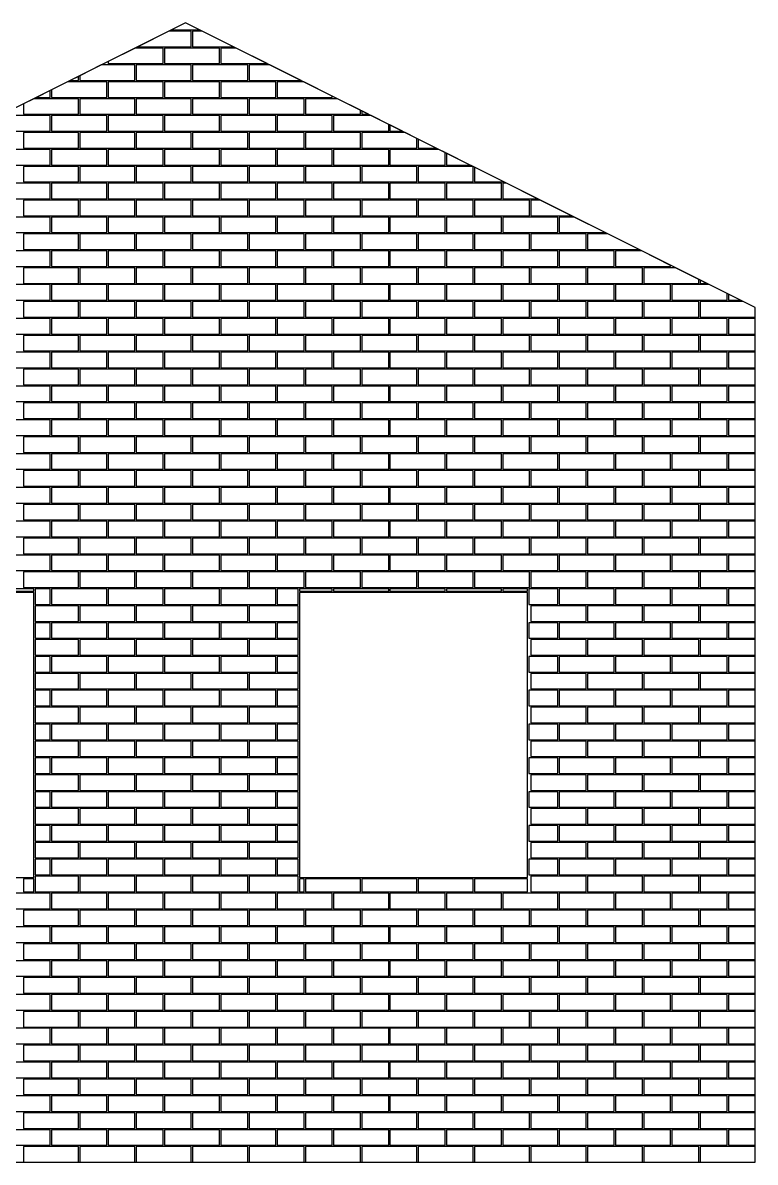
# Model space of a CAD drawing. Header units: millimetres. Extents: x 0 to 6000, y 0 to 6000.
# Drawn here: x 2142 to 6000, y 0 to 6000 of the extents above; entities that cross this region are included whole.
import ezdxf

# ---------------------------------------------------------------- set-up
doc = ezdxf.new("R2010")
doc.units = ezdxf.units.MM
for name, color, linetype in [('SOURCE_OUTER', 7, 'Continuous'), ('SOURCE_WINDOWS', 4, 'Continuous'), ('TUTORIAL_CUT', 32, 'Continuous'), ('TUTORIAL_TILES', 30, 'Continuous')]:
    doc.layers.add(name, color=color, linetype=linetype)

msp = doc.modelspace()

# ---------------------------------------------------------------- linework, layer by layer
at = {"layer": 'SOURCE_OUTER'}
msp.add_lwpolyline([(0, 0), (6000, 0), (6000, 4500), (3000, 6000), (0, 4500)], close=True, dxfattribs=at)
at = {"layer": 'SOURCE_WINDOWS'}
for points in [[(1000, 1500), (2200, 1500), (2200, 3000), (1000, 3000)], [(3600, 1500), (4800, 1500), (4800, 3000), (3600, 3000)]]:
    msp.add_lwpolyline(points, close=True, dxfattribs=at)
at = {"layer": 'TUTORIAL_CUT'}
for points in [[(2926, 5963), (3074, 5963), (3000, 6000)], [(2748, 5874), (3030, 5874), (3030, 5956), (2912, 5956)], [(3037, 5874), (3252, 5874), (3088, 5956), (3037, 5956)], [(2591.5, 5785), (2881.5, 5785), (2881.5, 5867), (2734, 5867), (2591.5, 5795.8)], [(3185.5, 5785), (3430, 5785), (3266, 5867), (3185.5, 5867)], [(2443, 5696), (2733, 5696), (2733, 5778), (2556, 5778), (2443, 5721.5)], [(3334, 5696), (3608, 5696), (3444, 5778), (3334, 5778)], [(2392, 5696), (2436, 5696), (2436, 5718)], [(2214, 5607), (2287.5, 5607), (2287.5, 5643.8)], [(2294.5, 5607), (2584.5, 5607), (2584.5, 5689), (2378, 5689), (2294.5, 5647.2)], [(3482.5, 5607), (3772.5, 5607), (3772.5, 5613.8), (3622, 5689), (3482.5, 5689)], [(2146, 5518), (2436, 5518), (2436, 5600), (2200, 5600), (2146, 5573)], [(3631, 5518), (3921, 5518), (3921, 5539.5), (3800, 5600), (3631, 5600)], [(3928, 5518), (3964, 5518), (3928, 5536)], [(1997.5, 5429), (2287.5, 5429), (2287.5, 5511), (2022, 5511), (1997.5, 5498.8)], [(3779.5, 5429), (4069.5, 5429), (4069.5, 5465.2), (3978, 5511), (3779.5, 5511)], [(4076.5, 5429), (4142, 5429), (4076.5, 5461.8)], [(3928, 5340), (4218, 5340), (4218, 5391), (4156, 5422), (3928, 5422)], [(4225, 5340), (4320, 5340), (4225, 5387.5)], [(4076.5, 5251), (4366.5, 5251), (4366.5, 5316.8), (4334, 5333), (4076.5, 5333)], [(4373.5, 5251), (4498, 5251), (4373.5, 5313.2)], [(4225, 5162), (4515, 5162), (4515, 5242.5), (4512, 5244), (4225, 5244)], [(4522, 5162), (4676, 5162), (4522, 5239)], [(4670.5, 5073), (4854, 5073), (4690, 5155), (4670.5, 5155)], [(4819, 4984), (5032, 4984), (4868, 5066), (4819, 5066)], [(4967.5, 4895), (5210, 4895), (5046, 4977), (4967.5, 4977)], [(5116, 4806), (5388, 4806), (5224, 4888), (5116, 4888)], [(5264.5, 4717), (5554.5, 4717), (5554.5, 4722.8), (5402, 4799), (5264.5, 4799)], [(5413, 4628), (5703, 4628), (5703, 4648.5), (5580, 4710), (5413, 4710)], [(5561.5, 4539), (5851.5, 4539), (5851.5, 4574.2), (5758, 4621), (5561.5, 4621)], [(5710, 4628), (5744, 4628), (5710, 4645)], [(5858.5, 4539), (5922, 4539), (5858.5, 4570.8)], [(5710, 4450), (6000, 4450), (6000, 4500), (5936, 4532), (5710, 4532)], [(5858.5, 4361), (6000, 4361), (6000, 4443), (5858.5, 4443)], [(5858.5, 4183), (6000, 4183), (6000, 4265), (5858.5, 4265)], [(5858.5, 4005), (6000, 4005), (6000, 4087), (5858.5, 4087)], [(5858.5, 3827), (6000, 3827), (6000, 3909), (5858.5, 3909)], [(5858.5, 3649), (6000, 3649), (6000, 3731), (5858.5, 3731)], [(5858.5, 3471), (6000, 3471), (6000, 3553), (5858.5, 3553)], [(5858.5, 3293), (6000, 3293), (6000, 3375), (5858.5, 3375)], [(5858.5, 3115), (6000, 3115), (6000, 3197), (5858.5, 3197)], [(1997.5, 3007), (2200, 3007), (2200, 3019), (1997.5, 3019)], [(2207, 2937), (2287.5, 2937), (2287.5, 3019), (2207, 3019)], [(3482.5, 2937), (3593, 2937), (3593, 3019), (3482.5, 3019)], [(3600, 3007), (3772.5, 3007), (3772.5, 3019), (3600, 3019)], [(3779.5, 3007), (4069.5, 3007), (4069.5, 3019), (3779.5, 3019)], [(4076.5, 3007), (4366.5, 3007), (4366.5, 3019), (4076.5, 3019)], [(4373.5, 3007), (4663.5, 3007), (4663.5, 3019), (4373.5, 3019)], [(4670.5, 3007), (4800, 3007), (4800, 3019), (4670.5, 3019)], [(4807, 2937), (4960.5, 2937), (4960.5, 3019), (4807, 3019)], [(5858.5, 2937), (6000, 2937), (6000, 3019), (5858.5, 3019)], [(2207, 2848), (2436, 2848), (2436, 2930), (2207, 2930)], [(3334, 2848), (3593, 2848), (3593, 2930), (3334, 2930)], [(2207, 2759), (2287.5, 2759), (2287.5, 2841), (2207, 2841)], [(3482.5, 2759), (3593, 2759), (3593, 2841), (3482.5, 2841)], [(4807, 2759), (4960.5, 2759), (4960.5, 2841), (4807, 2841)], [(5858.5, 2759), (6000, 2759), (6000, 2841), (5858.5, 2841)], [(2207, 2670), (2436, 2670), (2436, 2752), (2207, 2752)], [(3334, 2670), (3593, 2670), (3593, 2752), (3334, 2752)], [(2207, 2581), (2287.5, 2581), (2287.5, 2663), (2207, 2663)], [(3482.5, 2581), (3593, 2581), (3593, 2663), (3482.5, 2663)], [(4807, 2581), (4960.5, 2581), (4960.5, 2663), (4807, 2663)], [(5858.5, 2581), (6000, 2581), (6000, 2663), (5858.5, 2663)], [(2207, 2492), (2436, 2492), (2436, 2574), (2207, 2574)], [(3334, 2492), (3593, 2492), (3593, 2574), (3334, 2574)], [(2207, 2403), (2287.5, 2403), (2287.5, 2485), (2207, 2485)], [(3482.5, 2403), (3593, 2403), (3593, 2485), (3482.5, 2485)], [(4807, 2403), (4960.5, 2403), (4960.5, 2485), (4807, 2485)], [(5858.5, 2403), (6000, 2403), (6000, 2485), (5858.5, 2485)], [(2207, 2314), (2436, 2314), (2436, 2396), (2207, 2396)], [(3334, 2314), (3593, 2314), (3593, 2396), (3334, 2396)], [(2207, 2225), (2287.5, 2225), (2287.5, 2307), (2207, 2307)], [(3482.5, 2225), (3593, 2225), (3593, 2307), (3482.5, 2307)], [(4807, 2225), (4960.5, 2225), (4960.5, 2307), (4807, 2307)], [(5858.5, 2225), (6000, 2225), (6000, 2307), (5858.5, 2307)], [(2207, 2136), (2436, 2136), (2436, 2218), (2207, 2218)], [(3334, 2136), (3593, 2136), (3593, 2218), (3334, 2218)], [(2207, 2047), (2287.5, 2047), (2287.5, 2129), (2207, 2129)], [(3482.5, 2047), (3593, 2047), (3593, 2129), (3482.5, 2129)], [(4807, 2047), (4960.5, 2047), (4960.5, 2129), (4807, 2129)], [(5858.5, 2047), (6000, 2047), (6000, 2129), (5858.5, 2129)], [(2207, 1958), (2436, 1958), (2436, 2040), (2207, 2040)], [(3334, 1958), (3593, 1958), (3593, 2040), (3334, 2040)], [(2207, 1869), (2287.5, 1869), (2287.5, 1951), (2207, 1951)], [(3482.5, 1869), (3593, 1869), (3593, 1951), (3482.5, 1951)], [(4807, 1869), (4960.5, 1869), (4960.5, 1951), (4807, 1951)], [(5858.5, 1869), (6000, 1869), (6000, 1951), (5858.5, 1951)], [(2207, 1780), (2436, 1780), (2436, 1862), (2207, 1862)], [(3334, 1780), (3593, 1780), (3593, 1862), (3334, 1862)], [(2207, 1691), (2287.5, 1691), (2287.5, 1773), (2207, 1773)], [(3482.5, 1691), (3593, 1691), (3593, 1773), (3482.5, 1773)], [(4807, 1691), (4960.5, 1691), (4960.5, 1773), (4807, 1773)], [(5858.5, 1691), (6000, 1691), (6000, 1773), (5858.5, 1773)], [(2207, 1602), (2436, 1602), (2436, 1684), (2207, 1684)], [(3334, 1602), (3593, 1602), (3593, 1684), (3334, 1684)], [(2207, 1513), (2287.5, 1513), (2287.5, 1595), (2207, 1595)], [(3482.5, 1513), (3593, 1513), (3593, 1595), (3482.5, 1595)], [(4807, 1513), (4960.5, 1513), (4960.5, 1595), (4807, 1595)], [(5858.5, 1513), (6000, 1513), (6000, 1595), (5858.5, 1595)], [(2207, 1424), (2436, 1424), (2436, 1506), (2207, 1506)], [(3334, 1424), (3593, 1424), (3593, 1506), (3334, 1506)], [(2146, 1424), (2200, 1424), (2200, 1493), (2146, 1493)], [(3600, 1424), (3624, 1424), (3624, 1493), (3600, 1493)], [(3631, 1424), (3921, 1424), (3921, 1493), (3631, 1493)], [(3928, 1424), (4218, 1424), (4218, 1493), (3928, 1493)], [(4225, 1424), (4515, 1424), (4515, 1493), (4225, 1493)], [(4522, 1424), (4800, 1424), (4800, 1493), (4522, 1493)], [(5858.5, 1335), (6000, 1335), (6000, 1417), (5858.5, 1417)], [(5858.5, 1157), (6000, 1157), (6000, 1239), (5858.5, 1239)], [(5858.5, 979), (6000, 979), (6000, 1061), (5858.5, 1061)], [(5858.5, 801), (6000, 801), (6000, 883), (5858.5, 883)], [(5858.5, 623), (6000, 623), (6000, 705), (5858.5, 705)], [(5858.5, 445), (6000, 445), (6000, 527), (5858.5, 527)], [(5858.5, 267), (6000, 267), (6000, 349), (5858.5, 349)], [(5858.5, 89), (6000, 89), (6000, 171), (5858.5, 171)]]:
    msp.add_lwpolyline(points, close=True, dxfattribs=at)
at = {"layer": 'TUTORIAL_TILES'}
for points in [[(2888.5, 5785), (3178.5, 5785), (3178.5, 5867), (2888.5, 5867)], [(2740, 5696), (3030, 5696), (3030, 5778), (2740, 5778)], [(3037, 5696), (3327, 5696), (3327, 5778), (3037, 5778)], [(2591.5, 5607), (2881.5, 5607), (2881.5, 5689), (2591.5, 5689)], [(2888.5, 5607), (3178.5, 5607), (3178.5, 5689), (2888.5, 5689)], [(3185.5, 5607), (3475.5, 5607), (3475.5, 5689), (3185.5, 5689)], [(2443, 5518), (2733, 5518), (2733, 5600), (2443, 5600)], [(2740, 5518), (3030, 5518), (3030, 5600), (2740, 5600)], [(3037, 5518), (3327, 5518), (3327, 5600), (3037, 5600)], [(3334, 5518), (3624, 5518), (3624, 5600), (3334, 5600)], [(2294.5, 5429), (2584.5, 5429), (2584.5, 5511), (2294.5, 5511)], [(2591.5, 5429), (2881.5, 5429), (2881.5, 5511), (2591.5, 5511)], [(2888.5, 5429), (3178.5, 5429), (3178.5, 5511), (2888.5, 5511)], [(3185.5, 5429), (3475.5, 5429), (3475.5, 5511), (3185.5, 5511)], [(3482.5, 5429), (3772.5, 5429), (3772.5, 5511), (3482.5, 5511)], [(2146, 5340), (2436, 5340), (2436, 5422), (2146, 5422)], [(2443, 5340), (2733, 5340), (2733, 5422), (2443, 5422)], [(2740, 5340), (3030, 5340), (3030, 5422), (2740, 5422)], [(3037, 5340), (3327, 5340), (3327, 5422), (3037, 5422)], [(3334, 5340), (3624, 5340), (3624, 5422), (3334, 5422)], [(3631, 5340), (3921, 5340), (3921, 5422), (3631, 5422)], [(1997.5, 5251), (2287.5, 5251), (2287.5, 5333), (1997.5, 5333)], [(2294.5, 5251), (2584.5, 5251), (2584.5, 5333), (2294.5, 5333)], [(2591.5, 5251), (2881.5, 5251), (2881.5, 5333), (2591.5, 5333)], [(2888.5, 5251), (3178.5, 5251), (3178.5, 5333), (2888.5, 5333)], [(3185.5, 5251), (3475.5, 5251), (3475.5, 5333), (3185.5, 5333)], [(3482.5, 5251), (3772.5, 5251), (3772.5, 5333), (3482.5, 5333)], [(3779.5, 5251), (4069.5, 5251), (4069.5, 5333), (3779.5, 5333)], [(2146, 5162), (2436, 5162), (2436, 5244), (2146, 5244)], [(2443, 5162), (2733, 5162), (2733, 5244), (2443, 5244)], [(2740, 5162), (3030, 5162), (3030, 5244), (2740, 5244)], [(3037, 5162), (3327, 5162), (3327, 5244), (3037, 5244)], [(3334, 5162), (3624, 5162), (3624, 5244), (3334, 5244)], [(3631, 5162), (3921, 5162), (3921, 5244), (3631, 5244)], [(3928, 5162), (4218, 5162), (4218, 5244), (3928, 5244)], [(1997.5, 5073), (2287.5, 5073), (2287.5, 5155), (1997.5, 5155)], [(2294.5, 5073), (2584.5, 5073), (2584.5, 5155), (2294.5, 5155)], [(2591.5, 5073), (2881.5, 5073), (2881.5, 5155), (2591.5, 5155)], [(2888.5, 5073), (3178.5, 5073), (3178.5, 5155), (2888.5, 5155)], [(3185.5, 5073), (3475.5, 5073), (3475.5, 5155), (3185.5, 5155)], [(3482.5, 5073), (3772.5, 5073), (3772.5, 5155), (3482.5, 5155)], [(3779.5, 5073), (4069.5, 5073), (4069.5, 5155), (3779.5, 5155)], [(4076.5, 5073), (4366.5, 5073), (4366.5, 5155), (4076.5, 5155)], [(4373.5, 5073), (4663.5, 5073), (4663.5, 5155), (4373.5, 5155)], [(2146, 4984), (2436, 4984), (2436, 5066), (2146, 5066)], [(2443, 4984), (2733, 4984), (2733, 5066), (2443, 5066)], [(2740, 4984), (3030, 4984), (3030, 5066), (2740, 5066)], [(3037, 4984), (3327, 4984), (3327, 5066), (3037, 5066)], [(3334, 4984), (3624, 4984), (3624, 5066), (3334, 5066)], [(3631, 4984), (3921, 4984), (3921, 5066), (3631, 5066)], [(3928, 4984), (4218, 4984), (4218, 5066), (3928, 5066)], [(4225, 4984), (4515, 4984), (4515, 5066), (4225, 5066)], [(4522, 4984), (4812, 4984), (4812, 5066), (4522, 5066)], [(1997.5, 4895), (2287.5, 4895), (2287.5, 4977), (1997.5, 4977)], [(2294.5, 4895), (2584.5, 4895), (2584.5, 4977), (2294.5, 4977)], [(2591.5, 4895), (2881.5, 4895), (2881.5, 4977), (2591.5, 4977)], [(2888.5, 4895), (3178.5, 4895), (3178.5, 4977), (2888.5, 4977)], [(3185.5, 4895), (3475.5, 4895), (3475.5, 4977), (3185.5, 4977)], [(3482.5, 4895), (3772.5, 4895), (3772.5, 4977), (3482.5, 4977)], [(3779.5, 4895), (4069.5, 4895), (4069.5, 4977), (3779.5, 4977)], [(4076.5, 4895), (4366.5, 4895), (4366.5, 4977), (4076.5, 4977)], [(4373.5, 4895), (4663.5, 4895), (4663.5, 4977), (4373.5, 4977)], [(4670.5, 4895), (4960.5, 4895), (4960.5, 4977), (4670.5, 4977)], [(2146, 4806), (2436, 4806), (2436, 4888), (2146, 4888)], [(2443, 4806), (2733, 4806), (2733, 4888), (2443, 4888)], [(2740, 4806), (3030, 4806), (3030, 4888), (2740, 4888)], [(3037, 4806), (3327, 4806), (3327, 4888), (3037, 4888)], [(3334, 4806), (3624, 4806), (3624, 4888), (3334, 4888)], [(3631, 4806), (3921, 4806), (3921, 4888), (3631, 4888)], [(3928, 4806), (4218, 4806), (4218, 4888), (3928, 4888)], [(4225, 4806), (4515, 4806), (4515, 4888), (4225, 4888)], [(4522, 4806), (4812, 4806), (4812, 4888), (4522, 4888)], [(4819, 4806), (5109, 4806), (5109, 4888), (4819, 4888)], [(1997.5, 4717), (2287.5, 4717), (2287.5, 4799), (1997.5, 4799)], [(2294.5, 4717), (2584.5, 4717), (2584.5, 4799), (2294.5, 4799)], [(2591.5, 4717), (2881.5, 4717), (2881.5, 4799), (2591.5, 4799)], [(2888.5, 4717), (3178.5, 4717), (3178.5, 4799), (2888.5, 4799)], [(3185.5, 4717), (3475.5, 4717), (3475.5, 4799), (3185.5, 4799)], [(3482.5, 4717), (3772.5, 4717), (3772.5, 4799), (3482.5, 4799)], [(3779.5, 4717), (4069.5, 4717), (4069.5, 4799), (3779.5, 4799)], [(4076.5, 4717), (4366.5, 4717), (4366.5, 4799), (4076.5, 4799)], [(4373.5, 4717), (4663.5, 4717), (4663.5, 4799), (4373.5, 4799)], [(4670.5, 4717), (4960.5, 4717), (4960.5, 4799), (4670.5, 4799)], [(4967.5, 4717), (5257.5, 4717), (5257.5, 4799), (4967.5, 4799)], [(2146, 4628), (2436, 4628), (2436, 4710), (2146, 4710)], [(2443, 4628), (2733, 4628), (2733, 4710), (2443, 4710)], [(2740, 4628), (3030, 4628), (3030, 4710), (2740, 4710)], [(3037, 4628), (3327, 4628), (3327, 4710), (3037, 4710)], [(3334, 4628), (3624, 4628), (3624, 4710), (3334, 4710)], [(3631, 4628), (3921, 4628), (3921, 4710), (3631, 4710)], [(3928, 4628), (4218, 4628), (4218, 4710), (3928, 4710)], [(4225, 4628), (4515, 4628), (4515, 4710), (4225, 4710)], [(4522, 4628), (4812, 4628), (4812, 4710), (4522, 4710)], [(4819, 4628), (5109, 4628), (5109, 4710), (4819, 4710)], [(5116, 4628), (5406, 4628), (5406, 4710), (5116, 4710)], [(1997.5, 4539), (2287.5, 4539), (2287.5, 4621), (1997.5, 4621)], [(2294.5, 4539), (2584.5, 4539), (2584.5, 4621), (2294.5, 4621)], [(2591.5, 4539), (2881.5, 4539), (2881.5, 4621), (2591.5, 4621)], [(2888.5, 4539), (3178.5, 4539), (3178.5, 4621), (2888.5, 4621)], [(3185.5, 4539), (3475.5, 4539), (3475.5, 4621), (3185.5, 4621)], [(3482.5, 4539), (3772.5, 4539), (3772.5, 4621), (3482.5, 4621)], [(3779.5, 4539), (4069.5, 4539), (4069.5, 4621), (3779.5, 4621)], [(4076.5, 4539), (4366.5, 4539), (4366.5, 4621), (4076.5, 4621)], [(4373.5, 4539), (4663.5, 4539), (4663.5, 4621), (4373.5, 4621)], [(4670.5, 4539), (4960.5, 4539), (4960.5, 4621), (4670.5, 4621)], [(4967.5, 4539), (5257.5, 4539), (5257.5, 4621), (4967.5, 4621)], [(5264.5, 4539), (5554.5, 4539), (5554.5, 4621), (5264.5, 4621)], [(2146, 4450), (2436, 4450), (2436, 4532), (2146, 4532)], [(2443, 4450), (2733, 4450), (2733, 4532), (2443, 4532)], [(2740, 4450), (3030, 4450), (3030, 4532), (2740, 4532)], [(3037, 4450), (3327, 4450), (3327, 4532), (3037, 4532)], [(3334, 4450), (3624, 4450), (3624, 4532), (3334, 4532)], [(3631, 4450), (3921, 4450), (3921, 4532), (3631, 4532)], [(3928, 4450), (4218, 4450), (4218, 4532), (3928, 4532)], [(4225, 4450), (4515, 4450), (4515, 4532), (4225, 4532)], [(4522, 4450), (4812, 4450), (4812, 4532), (4522, 4532)], [(4819, 4450), (5109, 4450), (5109, 4532), (4819, 4532)], [(5116, 4450), (5406, 4450), (5406, 4532), (5116, 4532)], [(5413, 4450), (5703, 4450), (5703, 4532), (5413, 4532)], [(1997.5, 4361), (2287.5, 4361), (2287.5, 4443), (1997.5, 4443)], [(2294.5, 4361), (2584.5, 4361), (2584.5, 4443), (2294.5, 4443)], [(2591.5, 4361), (2881.5, 4361), (2881.5, 4443), (2591.5, 4443)], [(2888.5, 4361), (3178.5, 4361), (3178.5, 4443), (2888.5, 4443)], [(3185.5, 4361), (3475.5, 4361), (3475.5, 4443), (3185.5, 4443)], [(3482.5, 4361), (3772.5, 4361), (3772.5, 4443), (3482.5, 4443)], [(3779.5, 4361), (4069.5, 4361), (4069.5, 4443), (3779.5, 4443)], [(4076.5, 4361), (4366.5, 4361), (4366.5, 4443), (4076.5, 4443)], [(4373.5, 4361), (4663.5, 4361), (4663.5, 4443), (4373.5, 4443)], [(4670.5, 4361), (4960.5, 4361), (4960.5, 4443), (4670.5, 4443)], [(4967.5, 4361), (5257.5, 4361), (5257.5, 4443), (4967.5, 4443)], [(5264.5, 4361), (5554.5, 4361), (5554.5, 4443), (5264.5, 4443)], [(5561.5, 4361), (5851.5, 4361), (5851.5, 4443), (5561.5, 4443)], [(2146, 4272), (2436, 4272), (2436, 4354), (2146, 4354)], [(2443, 4272), (2733, 4272), (2733, 4354), (2443, 4354)], [(2740, 4272), (3030, 4272), (3030, 4354), (2740, 4354)], [(3037, 4272), (3327, 4272), (3327, 4354), (3037, 4354)], [(3334, 4272), (3624, 4272), (3624, 4354), (3334, 4354)], [(3631, 4272), (3921, 4272), (3921, 4354), (3631, 4354)], [(3928, 4272), (4218, 4272), (4218, 4354), (3928, 4354)], [(4225, 4272), (4515, 4272), (4515, 4354), (4225, 4354)], [(4522, 4272), (4812, 4272), (4812, 4354), (4522, 4354)], [(4819, 4272), (5109, 4272), (5109, 4354), (4819, 4354)], [(5116, 4272), (5406, 4272), (5406, 4354), (5116, 4354)], [(5413, 4272), (5703, 4272), (5703, 4354), (5413, 4354)], [(5710, 4272), (6000, 4272), (6000, 4354), (5710, 4354)], [(1997.5, 4183), (2287.5, 4183), (2287.5, 4265), (1997.5, 4265)], [(2294.5, 4183), (2584.5, 4183), (2584.5, 4265), (2294.5, 4265)], [(2591.5, 4183), (2881.5, 4183), (2881.5, 4265), (2591.5, 4265)], [(2888.5, 4183), (3178.5, 4183), (3178.5, 4265), (2888.5, 4265)], [(3185.5, 4183), (3475.5, 4183), (3475.5, 4265), (3185.5, 4265)], [(3482.5, 4183), (3772.5, 4183), (3772.5, 4265), (3482.5, 4265)], [(3779.5, 4183), (4069.5, 4183), (4069.5, 4265), (3779.5, 4265)], [(4076.5, 4183), (4366.5, 4183), (4366.5, 4265), (4076.5, 4265)], [(4373.5, 4183), (4663.5, 4183), (4663.5, 4265), (4373.5, 4265)], [(4670.5, 4183), (4960.5, 4183), (4960.5, 4265), (4670.5, 4265)], [(4967.5, 4183), (5257.5, 4183), (5257.5, 4265), (4967.5, 4265)], [(5264.5, 4183), (5554.5, 4183), (5554.5, 4265), (5264.5, 4265)], [(5561.5, 4183), (5851.5, 4183), (5851.5, 4265), (5561.5, 4265)], [(2146, 4094), (2436, 4094), (2436, 4176), (2146, 4176)], [(2443, 4094), (2733, 4094), (2733, 4176), (2443, 4176)], [(2740, 4094), (3030, 4094), (3030, 4176), (2740, 4176)], [(3037, 4094), (3327, 4094), (3327, 4176), (3037, 4176)], [(3334, 4094), (3624, 4094), (3624, 4176), (3334, 4176)], [(3631, 4094), (3921, 4094), (3921, 4176), (3631, 4176)], [(3928, 4094), (4218, 4094), (4218, 4176), (3928, 4176)], [(4225, 4094), (4515, 4094), (4515, 4176), (4225, 4176)], [(4522, 4094), (4812, 4094), (4812, 4176), (4522, 4176)], [(4819, 4094), (5109, 4094), (5109, 4176), (4819, 4176)], [(5116, 4094), (5406, 4094), (5406, 4176), (5116, 4176)], [(5413, 4094), (5703, 4094), (5703, 4176), (5413, 4176)], [(5710, 4094), (6000, 4094), (6000, 4176), (5710, 4176)], [(1997.5, 4005), (2287.5, 4005), (2287.5, 4087), (1997.5, 4087)], [(2294.5, 4005), (2584.5, 4005), (2584.5, 4087), (2294.5, 4087)], [(2591.5, 4005), (2881.5, 4005), (2881.5, 4087), (2591.5, 4087)], [(2888.5, 4005), (3178.5, 4005), (3178.5, 4087), (2888.5, 4087)], [(3185.5, 4005), (3475.5, 4005), (3475.5, 4087), (3185.5, 4087)], [(3482.5, 4005), (3772.5, 4005), (3772.5, 4087), (3482.5, 4087)], [(3779.5, 4005), (4069.5, 4005), (4069.5, 4087), (3779.5, 4087)], [(4076.5, 4005), (4366.5, 4005), (4366.5, 4087), (4076.5, 4087)], [(4373.5, 4005), (4663.5, 4005), (4663.5, 4087), (4373.5, 4087)], [(4670.5, 4005), (4960.5, 4005), (4960.5, 4087), (4670.5, 4087)], [(4967.5, 4005), (5257.5, 4005), (5257.5, 4087), (4967.5, 4087)], [(5264.5, 4005), (5554.5, 4005), (5554.5, 4087), (5264.5, 4087)], [(5561.5, 4005), (5851.5, 4005), (5851.5, 4087), (5561.5, 4087)], [(2146, 3916), (2436, 3916), (2436, 3998), (2146, 3998)], [(2443, 3916), (2733, 3916), (2733, 3998), (2443, 3998)], [(2740, 3916), (3030, 3916), (3030, 3998), (2740, 3998)], [(3037, 3916), (3327, 3916), (3327, 3998), (3037, 3998)], [(3334, 3916), (3624, 3916), (3624, 3998), (3334, 3998)], [(3631, 3916), (3921, 3916), (3921, 3998), (3631, 3998)], [(3928, 3916), (4218, 3916), (4218, 3998), (3928, 3998)], [(4225, 3916), (4515, 3916), (4515, 3998), (4225, 3998)], [(4522, 3916), (4812, 3916), (4812, 3998), (4522, 3998)], [(4819, 3916), (5109, 3916), (5109, 3998), (4819, 3998)], [(5116, 3916), (5406, 3916), (5406, 3998), (5116, 3998)], [(5413, 3916), (5703, 3916), (5703, 3998), (5413, 3998)], [(5710, 3916), (6000, 3916), (6000, 3998), (5710, 3998)], [(1997.5, 3827), (2287.5, 3827), (2287.5, 3909), (1997.5, 3909)], [(2294.5, 3827), (2584.5, 3827), (2584.5, 3909), (2294.5, 3909)], [(2591.5, 3827), (2881.5, 3827), (2881.5, 3909), (2591.5, 3909)], [(2888.5, 3827), (3178.5, 3827), (3178.5, 3909), (2888.5, 3909)], [(3185.5, 3827), (3475.5, 3827), (3475.5, 3909), (3185.5, 3909)], [(3482.5, 3827), (3772.5, 3827), (3772.5, 3909), (3482.5, 3909)], [(3779.5, 3827), (4069.5, 3827), (4069.5, 3909), (3779.5, 3909)], [(4076.5, 3827), (4366.5, 3827), (4366.5, 3909), (4076.5, 3909)], [(4373.5, 3827), (4663.5, 3827), (4663.5, 3909), (4373.5, 3909)], [(4670.5, 3827), (4960.5, 3827), (4960.5, 3909), (4670.5, 3909)], [(4967.5, 3827), (5257.5, 3827), (5257.5, 3909), (4967.5, 3909)], [(5264.5, 3827), (5554.5, 3827), (5554.5, 3909), (5264.5, 3909)], [(5561.5, 3827), (5851.5, 3827), (5851.5, 3909), (5561.5, 3909)], [(2146, 3738), (2436, 3738), (2436, 3820), (2146, 3820)], [(2443, 3738), (2733, 3738), (2733, 3820), (2443, 3820)], [(2740, 3738), (3030, 3738), (3030, 3820), (2740, 3820)], [(3037, 3738), (3327, 3738), (3327, 3820), (3037, 3820)], [(3334, 3738), (3624, 3738), (3624, 3820), (3334, 3820)], [(3631, 3738), (3921, 3738), (3921, 3820), (3631, 3820)], [(3928, 3738), (4218, 3738), (4218, 3820), (3928, 3820)], [(4225, 3738), (4515, 3738), (4515, 3820), (4225, 3820)], [(4522, 3738), (4812, 3738), (4812, 3820), (4522, 3820)], [(4819, 3738), (5109, 3738), (5109, 3820), (4819, 3820)], [(5116, 3738), (5406, 3738), (5406, 3820), (5116, 3820)], [(5413, 3738), (5703, 3738), (5703, 3820), (5413, 3820)], [(5710, 3738), (6000, 3738), (6000, 3820), (5710, 3820)], [(1997.5, 3649), (2287.5, 3649), (2287.5, 3731), (1997.5, 3731)], [(2294.5, 3649), (2584.5, 3649), (2584.5, 3731), (2294.5, 3731)], [(2591.5, 3649), (2881.5, 3649), (2881.5, 3731), (2591.5, 3731)], [(2888.5, 3649), (3178.5, 3649), (3178.5, 3731), (2888.5, 3731)], [(3185.5, 3649), (3475.5, 3649), (3475.5, 3731), (3185.5, 3731)], [(3482.5, 3649), (3772.5, 3649), (3772.5, 3731), (3482.5, 3731)], [(3779.5, 3649), (4069.5, 3649), (4069.5, 3731), (3779.5, 3731)], [(4076.5, 3649), (4366.5, 3649), (4366.5, 3731), (4076.5, 3731)], [(4373.5, 3649), (4663.5, 3649), (4663.5, 3731), (4373.5, 3731)], [(4670.5, 3649), (4960.5, 3649), (4960.5, 3731), (4670.5, 3731)], [(4967.5, 3649), (5257.5, 3649), (5257.5, 3731), (4967.5, 3731)], [(5264.5, 3649), (5554.5, 3649), (5554.5, 3731), (5264.5, 3731)], [(5561.5, 3649), (5851.5, 3649), (5851.5, 3731), (5561.5, 3731)], [(2146, 3560), (2436, 3560), (2436, 3642), (2146, 3642)], [(2443, 3560), (2733, 3560), (2733, 3642), (2443, 3642)], [(2740, 3560), (3030, 3560), (3030, 3642), (2740, 3642)], [(3037, 3560), (3327, 3560), (3327, 3642), (3037, 3642)], [(3334, 3560), (3624, 3560), (3624, 3642), (3334, 3642)], [(3631, 3560), (3921, 3560), (3921, 3642), (3631, 3642)], [(3928, 3560), (4218, 3560), (4218, 3642), (3928, 3642)], [(4225, 3560), (4515, 3560), (4515, 3642), (4225, 3642)], [(4522, 3560), (4812, 3560), (4812, 3642), (4522, 3642)], [(4819, 3560), (5109, 3560), (5109, 3642), (4819, 3642)], [(5116, 3560), (5406, 3560), (5406, 3642), (5116, 3642)], [(5413, 3560), (5703, 3560), (5703, 3642), (5413, 3642)], [(5710, 3560), (6000, 3560), (6000, 3642), (5710, 3642)], [(1997.5, 3471), (2287.5, 3471), (2287.5, 3553), (1997.5, 3553)], [(2294.5, 3471), (2584.5, 3471), (2584.5, 3553), (2294.5, 3553)], [(2591.5, 3471), (2881.5, 3471), (2881.5, 3553), (2591.5, 3553)], [(2888.5, 3471), (3178.5, 3471), (3178.5, 3553), (2888.5, 3553)], [(3185.5, 3471), (3475.5, 3471), (3475.5, 3553), (3185.5, 3553)], [(3482.5, 3471), (3772.5, 3471), (3772.5, 3553), (3482.5, 3553)], [(3779.5, 3471), (4069.5, 3471), (4069.5, 3553), (3779.5, 3553)], [(4076.5, 3471), (4366.5, 3471), (4366.5, 3553), (4076.5, 3553)], [(4373.5, 3471), (4663.5, 3471), (4663.5, 3553), (4373.5, 3553)], [(4670.5, 3471), (4960.5, 3471), (4960.5, 3553), (4670.5, 3553)], [(4967.5, 3471), (5257.5, 3471), (5257.5, 3553), (4967.5, 3553)], [(5264.5, 3471), (5554.5, 3471), (5554.5, 3553), (5264.5, 3553)], [(5561.5, 3471), (5851.5, 3471), (5851.5, 3553), (5561.5, 3553)], [(2146, 3382), (2436, 3382), (2436, 3464), (2146, 3464)], [(2443, 3382), (2733, 3382), (2733, 3464), (2443, 3464)], [(2740, 3382), (3030, 3382), (3030, 3464), (2740, 3464)], [(3037, 3382), (3327, 3382), (3327, 3464), (3037, 3464)], [(3334, 3382), (3624, 3382), (3624, 3464), (3334, 3464)], [(3631, 3382), (3921, 3382), (3921, 3464), (3631, 3464)], [(3928, 3382), (4218, 3382), (4218, 3464), (3928, 3464)], [(4225, 3382), (4515, 3382), (4515, 3464), (4225, 3464)], [(4522, 3382), (4812, 3382), (4812, 3464), (4522, 3464)], [(4819, 3382), (5109, 3382), (5109, 3464), (4819, 3464)], [(5116, 3382), (5406, 3382), (5406, 3464), (5116, 3464)], [(5413, 3382), (5703, 3382), (5703, 3464), (5413, 3464)], [(5710, 3382), (6000, 3382), (6000, 3464), (5710, 3464)], [(1997.5, 3293), (2287.5, 3293), (2287.5, 3375), (1997.5, 3375)], [(2294.5, 3293), (2584.5, 3293), (2584.5, 3375), (2294.5, 3375)], [(2591.5, 3293), (2881.5, 3293), (2881.5, 3375), (2591.5, 3375)], [(2888.5, 3293), (3178.5, 3293), (3178.5, 3375), (2888.5, 3375)], [(3185.5, 3293), (3475.5, 3293), (3475.5, 3375), (3185.5, 3375)], [(3482.5, 3293), (3772.5, 3293), (3772.5, 3375), (3482.5, 3375)], [(3779.5, 3293), (4069.5, 3293), (4069.5, 3375), (3779.5, 3375)], [(4076.5, 3293), (4366.5, 3293), (4366.5, 3375), (4076.5, 3375)], [(4373.5, 3293), (4663.5, 3293), (4663.5, 3375), (4373.5, 3375)], [(4670.5, 3293), (4960.5, 3293), (4960.5, 3375), (4670.5, 3375)], [(4967.5, 3293), (5257.5, 3293), (5257.5, 3375), (4967.5, 3375)], [(5264.5, 3293), (5554.5, 3293), (5554.5, 3375), (5264.5, 3375)], [(5561.5, 3293), (5851.5, 3293), (5851.5, 3375), (5561.5, 3375)], [(2146, 3204), (2436, 3204), (2436, 3286), (2146, 3286)], [(2443, 3204), (2733, 3204), (2733, 3286), (2443, 3286)], [(2740, 3204), (3030, 3204), (3030, 3286), (2740, 3286)], [(3037, 3204), (3327, 3204), (3327, 3286), (3037, 3286)], [(3334, 3204), (3624, 3204), (3624, 3286), (3334, 3286)], [(3631, 3204), (3921, 3204), (3921, 3286), (3631, 3286)], [(3928, 3204), (4218, 3204), (4218, 3286), (3928, 3286)], [(4225, 3204), (4515, 3204), (4515, 3286), (4225, 3286)], [(4522, 3204), (4812, 3204), (4812, 3286), (4522, 3286)], [(4819, 3204), (5109, 3204), (5109, 3286), (4819, 3286)], [(5116, 3204), (5406, 3204), (5406, 3286), (5116, 3286)], [(5413, 3204), (5703, 3204), (5703, 3286), (5413, 3286)], [(5710, 3204), (6000, 3204), (6000, 3286), (5710, 3286)], [(1997.5, 3115), (2287.5, 3115), (2287.5, 3197), (1997.5, 3197)], [(2294.5, 3115), (2584.5, 3115), (2584.5, 3197), (2294.5, 3197)], [(2591.5, 3115), (2881.5, 3115), (2881.5, 3197), (2591.5, 3197)], [(2888.5, 3115), (3178.5, 3115), (3178.5, 3197), (2888.5, 3197)], [(3185.5, 3115), (3475.5, 3115), (3475.5, 3197), (3185.5, 3197)], [(3482.5, 3115), (3772.5, 3115), (3772.5, 3197), (3482.5, 3197)], [(3779.5, 3115), (4069.5, 3115), (4069.5, 3197), (3779.5, 3197)], [(4076.5, 3115), (4366.5, 3115), (4366.5, 3197), (4076.5, 3197)], [(4373.5, 3115), (4663.5, 3115), (4663.5, 3197), (4373.5, 3197)], [(4670.5, 3115), (4960.5, 3115), (4960.5, 3197), (4670.5, 3197)], [(4967.5, 3115), (5257.5, 3115), (5257.5, 3197), (4967.5, 3197)], [(5264.5, 3115), (5554.5, 3115), (5554.5, 3197), (5264.5, 3197)], [(5561.5, 3115), (5851.5, 3115), (5851.5, 3197), (5561.5, 3197)], [(2146, 3026), (2436, 3026), (2436, 3108), (2146, 3108)], [(2443, 3026), (2733, 3026), (2733, 3108), (2443, 3108)], [(2740, 3026), (3030, 3026), (3030, 3108), (2740, 3108)], [(3037, 3026), (3327, 3026), (3327, 3108), (3037, 3108)], [(3334, 3026), (3624, 3026), (3624, 3108), (3334, 3108)], [(3631, 3026), (3921, 3026), (3921, 3108), (3631, 3108)], [(3928, 3026), (4218, 3026), (4218, 3108), (3928, 3108)], [(4225, 3026), (4515, 3026), (4515, 3108), (4225, 3108)], [(4522, 3026), (4812, 3026), (4812, 3108), (4522, 3108)], [(4819, 3026), (5109, 3026), (5109, 3108), (4819, 3108)], [(5116, 3026), (5406, 3026), (5406, 3108), (5116, 3108)], [(5413, 3026), (5703, 3026), (5703, 3108), (5413, 3108)], [(5710, 3026), (6000, 3026), (6000, 3108), (5710, 3108)], [(2294.5, 2937), (2584.5, 2937), (2584.5, 3019), (2294.5, 3019)], [(2591.5, 2937), (2881.5, 2937), (2881.5, 3019), (2591.5, 3019)], [(2888.5, 2937), (3178.5, 2937), (3178.5, 3019), (2888.5, 3019)], [(3185.5, 2937), (3475.5, 2937), (3475.5, 3019), (3185.5, 3019)], [(4967.5, 2937), (5257.5, 2937), (5257.5, 3019), (4967.5, 3019)], [(5264.5, 2937), (5554.5, 2937), (5554.5, 3019), (5264.5, 3019)], [(5561.5, 2937), (5851.5, 2937), (5851.5, 3019), (5561.5, 3019)], [(2443, 2848), (2733, 2848), (2733, 2930), (2443, 2930)], [(2740, 2848), (3030, 2848), (3030, 2930), (2740, 2930)], [(3037, 2848), (3327, 2848), (3327, 2930), (3037, 2930)], [(4819, 2848), (5109, 2848), (5109, 2930), (4819, 2930)], [(5116, 2848), (5406, 2848), (5406, 2930), (5116, 2930)], [(5413, 2848), (5703, 2848), (5703, 2930), (5413, 2930)], [(5710, 2848), (6000, 2848), (6000, 2930), (5710, 2930)], [(2294.5, 2759), (2584.5, 2759), (2584.5, 2841), (2294.5, 2841)], [(2591.5, 2759), (2881.5, 2759), (2881.5, 2841), (2591.5, 2841)], [(2888.5, 2759), (3178.5, 2759), (3178.5, 2841), (2888.5, 2841)], [(3185.5, 2759), (3475.5, 2759), (3475.5, 2841), (3185.5, 2841)], [(4967.5, 2759), (5257.5, 2759), (5257.5, 2841), (4967.5, 2841)], [(5264.5, 2759), (5554.5, 2759), (5554.5, 2841), (5264.5, 2841)], [(5561.5, 2759), (5851.5, 2759), (5851.5, 2841), (5561.5, 2841)], [(2443, 2670), (2733, 2670), (2733, 2752), (2443, 2752)], [(2740, 2670), (3030, 2670), (3030, 2752), (2740, 2752)], [(3037, 2670), (3327, 2670), (3327, 2752), (3037, 2752)], [(4819, 2670), (5109, 2670), (5109, 2752), (4819, 2752)], [(5116, 2670), (5406, 2670), (5406, 2752), (5116, 2752)], [(5413, 2670), (5703, 2670), (5703, 2752), (5413, 2752)], [(5710, 2670), (6000, 2670), (6000, 2752), (5710, 2752)], [(2294.5, 2581), (2584.5, 2581), (2584.5, 2663), (2294.5, 2663)], [(2591.5, 2581), (2881.5, 2581), (2881.5, 2663), (2591.5, 2663)], [(2888.5, 2581), (3178.5, 2581), (3178.5, 2663), (2888.5, 2663)], [(3185.5, 2581), (3475.5, 2581), (3475.5, 2663), (3185.5, 2663)], [(4967.5, 2581), (5257.5, 2581), (5257.5, 2663), (4967.5, 2663)], [(5264.5, 2581), (5554.5, 2581), (5554.5, 2663), (5264.5, 2663)], [(5561.5, 2581), (5851.5, 2581), (5851.5, 2663), (5561.5, 2663)], [(2443, 2492), (2733, 2492), (2733, 2574), (2443, 2574)], [(2740, 2492), (3030, 2492), (3030, 2574), (2740, 2574)], [(3037, 2492), (3327, 2492), (3327, 2574), (3037, 2574)], [(4819, 2492), (5109, 2492), (5109, 2574), (4819, 2574)], [(5116, 2492), (5406, 2492), (5406, 2574), (5116, 2574)], [(5413, 2492), (5703, 2492), (5703, 2574), (5413, 2574)], [(5710, 2492), (6000, 2492), (6000, 2574), (5710, 2574)], [(2294.5, 2403), (2584.5, 2403), (2584.5, 2485), (2294.5, 2485)], [(2591.5, 2403), (2881.5, 2403), (2881.5, 2485), (2591.5, 2485)], [(2888.5, 2403), (3178.5, 2403), (3178.5, 2485), (2888.5, 2485)], [(3185.5, 2403), (3475.5, 2403), (3475.5, 2485), (3185.5, 2485)], [(4967.5, 2403), (5257.5, 2403), (5257.5, 2485), (4967.5, 2485)], [(5264.5, 2403), (5554.5, 2403), (5554.5, 2485), (5264.5, 2485)], [(5561.5, 2403), (5851.5, 2403), (5851.5, 2485), (5561.5, 2485)], [(2443, 2314), (2733, 2314), (2733, 2396), (2443, 2396)], [(2740, 2314), (3030, 2314), (3030, 2396), (2740, 2396)], [(3037, 2314), (3327, 2314), (3327, 2396), (3037, 2396)], [(4819, 2314), (5109, 2314), (5109, 2396), (4819, 2396)], [(5116, 2314), (5406, 2314), (5406, 2396), (5116, 2396)], [(5413, 2314), (5703, 2314), (5703, 2396), (5413, 2396)], [(5710, 2314), (6000, 2314), (6000, 2396), (5710, 2396)], [(2294.5, 2225), (2584.5, 2225), (2584.5, 2307), (2294.5, 2307)], [(2591.5, 2225), (2881.5, 2225), (2881.5, 2307), (2591.5, 2307)], [(2888.5, 2225), (3178.5, 2225), (3178.5, 2307), (2888.5, 2307)], [(3185.5, 2225), (3475.5, 2225), (3475.5, 2307), (3185.5, 2307)], [(4967.5, 2225), (5257.5, 2225), (5257.5, 2307), (4967.5, 2307)], [(5264.5, 2225), (5554.5, 2225), (5554.5, 2307), (5264.5, 2307)], [(5561.5, 2225), (5851.5, 2225), (5851.5, 2307), (5561.5, 2307)], [(2443, 2136), (2733, 2136), (2733, 2218), (2443, 2218)], [(2740, 2136), (3030, 2136), (3030, 2218), (2740, 2218)], [(3037, 2136), (3327, 2136), (3327, 2218), (3037, 2218)], [(4819, 2136), (5109, 2136), (5109, 2218), (4819, 2218)], [(5116, 2136), (5406, 2136), (5406, 2218), (5116, 2218)], [(5413, 2136), (5703, 2136), (5703, 2218), (5413, 2218)], [(5710, 2136), (6000, 2136), (6000, 2218), (5710, 2218)], [(2294.5, 2047), (2584.5, 2047), (2584.5, 2129), (2294.5, 2129)], [(2591.5, 2047), (2881.5, 2047), (2881.5, 2129), (2591.5, 2129)], [(2888.5, 2047), (3178.5, 2047), (3178.5, 2129), (2888.5, 2129)], [(3185.5, 2047), (3475.5, 2047), (3475.5, 2129), (3185.5, 2129)], [(4967.5, 2047), (5257.5, 2047), (5257.5, 2129), (4967.5, 2129)], [(5264.5, 2047), (5554.5, 2047), (5554.5, 2129), (5264.5, 2129)], [(5561.5, 2047), (5851.5, 2047), (5851.5, 2129), (5561.5, 2129)], [(2443, 1958), (2733, 1958), (2733, 2040), (2443, 2040)], [(2740, 1958), (3030, 1958), (3030, 2040), (2740, 2040)], [(3037, 1958), (3327, 1958), (3327, 2040), (3037, 2040)], [(4819, 1958), (5109, 1958), (5109, 2040), (4819, 2040)], [(5116, 1958), (5406, 1958), (5406, 2040), (5116, 2040)], [(5413, 1958), (5703, 1958), (5703, 2040), (5413, 2040)], [(5710, 1958), (6000, 1958), (6000, 2040), (5710, 2040)], [(2294.5, 1869), (2584.5, 1869), (2584.5, 1951), (2294.5, 1951)], [(2591.5, 1869), (2881.5, 1869), (2881.5, 1951), (2591.5, 1951)], [(2888.5, 1869), (3178.5, 1869), (3178.5, 1951), (2888.5, 1951)], [(3185.5, 1869), (3475.5, 1869), (3475.5, 1951), (3185.5, 1951)], [(4967.5, 1869), (5257.5, 1869), (5257.5, 1951), (4967.5, 1951)], [(5264.5, 1869), (5554.5, 1869), (5554.5, 1951), (5264.5, 1951)], [(5561.5, 1869), (5851.5, 1869), (5851.5, 1951), (5561.5, 1951)], [(2443, 1780), (2733, 1780), (2733, 1862), (2443, 1862)], [(2740, 1780), (3030, 1780), (3030, 1862), (2740, 1862)], [(3037, 1780), (3327, 1780), (3327, 1862), (3037, 1862)], [(4819, 1780), (5109, 1780), (5109, 1862), (4819, 1862)], [(5116, 1780), (5406, 1780), (5406, 1862), (5116, 1862)], [(5413, 1780), (5703, 1780), (5703, 1862), (5413, 1862)], [(5710, 1780), (6000, 1780), (6000, 1862), (5710, 1862)], [(2294.5, 1691), (2584.5, 1691), (2584.5, 1773), (2294.5, 1773)], [(2591.5, 1691), (2881.5, 1691), (2881.5, 1773), (2591.5, 1773)], [(2888.5, 1691), (3178.5, 1691), (3178.5, 1773), (2888.5, 1773)], [(3185.5, 1691), (3475.5, 1691), (3475.5, 1773), (3185.5, 1773)], [(4967.5, 1691), (5257.5, 1691), (5257.5, 1773), (4967.5, 1773)], [(5264.5, 1691), (5554.5, 1691), (5554.5, 1773), (5264.5, 1773)], [(5561.5, 1691), (5851.5, 1691), (5851.5, 1773), (5561.5, 1773)], [(2443, 1602), (2733, 1602), (2733, 1684), (2443, 1684)], [(2740, 1602), (3030, 1602), (3030, 1684), (2740, 1684)], [(3037, 1602), (3327, 1602), (3327, 1684), (3037, 1684)], [(4819, 1602), (5109, 1602), (5109, 1684), (4819, 1684)], [(5116, 1602), (5406, 1602), (5406, 1684), (5116, 1684)], [(5413, 1602), (5703, 1602), (5703, 1684), (5413, 1684)], [(5710, 1602), (6000, 1602), (6000, 1684), (5710, 1684)], [(2294.5, 1513), (2584.5, 1513), (2584.5, 1595), (2294.5, 1595)], [(2591.5, 1513), (2881.5, 1513), (2881.5, 1595), (2591.5, 1595)], [(2888.5, 1513), (3178.5, 1513), (3178.5, 1595), (2888.5, 1595)], [(3185.5, 1513), (3475.5, 1513), (3475.5, 1595), (3185.5, 1595)], [(4967.5, 1513), (5257.5, 1513), (5257.5, 1595), (4967.5, 1595)], [(5264.5, 1513), (5554.5, 1513), (5554.5, 1595), (5264.5, 1595)], [(5561.5, 1513), (5851.5, 1513), (5851.5, 1595), (5561.5, 1595)], [(2443, 1424), (2733, 1424), (2733, 1506), (2443, 1506)], [(2740, 1424), (3030, 1424), (3030, 1506), (2740, 1506)], [(3037, 1424), (3327, 1424), (3327, 1506), (3037, 1506)], [(4819, 1424), (5109, 1424), (5109, 1506), (4819, 1506)], [(5116, 1424), (5406, 1424), (5406, 1506), (5116, 1506)], [(5413, 1424), (5703, 1424), (5703, 1506), (5413, 1506)], [(5710, 1424), (6000, 1424), (6000, 1506), (5710, 1506)], [(1997.5, 1335), (2287.5, 1335), (2287.5, 1417), (1997.5, 1417)], [(2294.5, 1335), (2584.5, 1335), (2584.5, 1417), (2294.5, 1417)], [(2591.5, 1335), (2881.5, 1335), (2881.5, 1417), (2591.5, 1417)], [(2888.5, 1335), (3178.5, 1335), (3178.5, 1417), (2888.5, 1417)], [(3185.5, 1335), (3475.5, 1335), (3475.5, 1417), (3185.5, 1417)], [(3482.5, 1335), (3772.5, 1335), (3772.5, 1417), (3482.5, 1417)], [(3779.5, 1335), (4069.5, 1335), (4069.5, 1417), (3779.5, 1417)], [(4076.5, 1335), (4366.5, 1335), (4366.5, 1417), (4076.5, 1417)], [(4373.5, 1335), (4663.5, 1335), (4663.5, 1417), (4373.5, 1417)], [(4670.5, 1335), (4960.5, 1335), (4960.5, 1417), (4670.5, 1417)], [(4967.5, 1335), (5257.5, 1335), (5257.5, 1417), (4967.5, 1417)], [(5264.5, 1335), (5554.5, 1335), (5554.5, 1417), (5264.5, 1417)], [(5561.5, 1335), (5851.5, 1335), (5851.5, 1417), (5561.5, 1417)], [(2146, 1246), (2436, 1246), (2436, 1328), (2146, 1328)], [(2443, 1246), (2733, 1246), (2733, 1328), (2443, 1328)], [(2740, 1246), (3030, 1246), (3030, 1328), (2740, 1328)], [(3037, 1246), (3327, 1246), (3327, 1328), (3037, 1328)], [(3334, 1246), (3624, 1246), (3624, 1328), (3334, 1328)], [(3631, 1246), (3921, 1246), (3921, 1328), (3631, 1328)], [(3928, 1246), (4218, 1246), (4218, 1328), (3928, 1328)], [(4225, 1246), (4515, 1246), (4515, 1328), (4225, 1328)], [(4522, 1246), (4812, 1246), (4812, 1328), (4522, 1328)], [(4819, 1246), (5109, 1246), (5109, 1328), (4819, 1328)], [(5116, 1246), (5406, 1246), (5406, 1328), (5116, 1328)], [(5413, 1246), (5703, 1246), (5703, 1328), (5413, 1328)], [(5710, 1246), (6000, 1246), (6000, 1328), (5710, 1328)], [(1997.5, 1157), (2287.5, 1157), (2287.5, 1239), (1997.5, 1239)], [(2294.5, 1157), (2584.5, 1157), (2584.5, 1239), (2294.5, 1239)], [(2591.5, 1157), (2881.5, 1157), (2881.5, 1239), (2591.5, 1239)], [(2888.5, 1157), (3178.5, 1157), (3178.5, 1239), (2888.5, 1239)], [(3185.5, 1157), (3475.5, 1157), (3475.5, 1239), (3185.5, 1239)], [(3482.5, 1157), (3772.5, 1157), (3772.5, 1239), (3482.5, 1239)], [(3779.5, 1157), (4069.5, 1157), (4069.5, 1239), (3779.5, 1239)], [(4076.5, 1157), (4366.5, 1157), (4366.5, 1239), (4076.5, 1239)], [(4373.5, 1157), (4663.5, 1157), (4663.5, 1239), (4373.5, 1239)], [(4670.5, 1157), (4960.5, 1157), (4960.5, 1239), (4670.5, 1239)], [(4967.5, 1157), (5257.5, 1157), (5257.5, 1239), (4967.5, 1239)], [(5264.5, 1157), (5554.5, 1157), (5554.5, 1239), (5264.5, 1239)], [(5561.5, 1157), (5851.5, 1157), (5851.5, 1239), (5561.5, 1239)], [(2146, 1068), (2436, 1068), (2436, 1150), (2146, 1150)], [(2443, 1068), (2733, 1068), (2733, 1150), (2443, 1150)], [(2740, 1068), (3030, 1068), (3030, 1150), (2740, 1150)], [(3037, 1068), (3327, 1068), (3327, 1150), (3037, 1150)], [(3334, 1068), (3624, 1068), (3624, 1150), (3334, 1150)], [(3631, 1068), (3921, 1068), (3921, 1150), (3631, 1150)], [(3928, 1068), (4218, 1068), (4218, 1150), (3928, 1150)], [(4225, 1068), (4515, 1068), (4515, 1150), (4225, 1150)], [(4522, 1068), (4812, 1068), (4812, 1150), (4522, 1150)], [(4819, 1068), (5109, 1068), (5109, 1150), (4819, 1150)], [(5116, 1068), (5406, 1068), (5406, 1150), (5116, 1150)], [(5413, 1068), (5703, 1068), (5703, 1150), (5413, 1150)], [(5710, 1068), (6000, 1068), (6000, 1150), (5710, 1150)], [(1997.5, 979), (2287.5, 979), (2287.5, 1061), (1997.5, 1061)], [(2294.5, 979), (2584.5, 979), (2584.5, 1061), (2294.5, 1061)], [(2591.5, 979), (2881.5, 979), (2881.5, 1061), (2591.5, 1061)], [(2888.5, 979), (3178.5, 979), (3178.5, 1061), (2888.5, 1061)], [(3185.5, 979), (3475.5, 979), (3475.5, 1061), (3185.5, 1061)], [(3482.5, 979), (3772.5, 979), (3772.5, 1061), (3482.5, 1061)], [(3779.5, 979), (4069.5, 979), (4069.5, 1061), (3779.5, 1061)], [(4076.5, 979), (4366.5, 979), (4366.5, 1061), (4076.5, 1061)], [(4373.5, 979), (4663.5, 979), (4663.5, 1061), (4373.5, 1061)], [(4670.5, 979), (4960.5, 979), (4960.5, 1061), (4670.5, 1061)], [(4967.5, 979), (5257.5, 979), (5257.5, 1061), (4967.5, 1061)], [(5264.5, 979), (5554.5, 979), (5554.5, 1061), (5264.5, 1061)], [(5561.5, 979), (5851.5, 979), (5851.5, 1061), (5561.5, 1061)], [(2146, 890), (2436, 890), (2436, 972), (2146, 972)], [(2443, 890), (2733, 890), (2733, 972), (2443, 972)], [(2740, 890), (3030, 890), (3030, 972), (2740, 972)], [(3037, 890), (3327, 890), (3327, 972), (3037, 972)], [(3334, 890), (3624, 890), (3624, 972), (3334, 972)], [(3631, 890), (3921, 890), (3921, 972), (3631, 972)], [(3928, 890), (4218, 890), (4218, 972), (3928, 972)], [(4225, 890), (4515, 890), (4515, 972), (4225, 972)], [(4522, 890), (4812, 890), (4812, 972), (4522, 972)], [(4819, 890), (5109, 890), (5109, 972), (4819, 972)], [(5116, 890), (5406, 890), (5406, 972), (5116, 972)], [(5413, 890), (5703, 890), (5703, 972), (5413, 972)], [(5710, 890), (6000, 890), (6000, 972), (5710, 972)], [(1997.5, 801), (2287.5, 801), (2287.5, 883), (1997.5, 883)], [(2294.5, 801), (2584.5, 801), (2584.5, 883), (2294.5, 883)], [(2591.5, 801), (2881.5, 801), (2881.5, 883), (2591.5, 883)], [(2888.5, 801), (3178.5, 801), (3178.5, 883), (2888.5, 883)], [(3185.5, 801), (3475.5, 801), (3475.5, 883), (3185.5, 883)], [(3482.5, 801), (3772.5, 801), (3772.5, 883), (3482.5, 883)], [(3779.5, 801), (4069.5, 801), (4069.5, 883), (3779.5, 883)], [(4076.5, 801), (4366.5, 801), (4366.5, 883), (4076.5, 883)], [(4373.5, 801), (4663.5, 801), (4663.5, 883), (4373.5, 883)], [(4670.5, 801), (4960.5, 801), (4960.5, 883), (4670.5, 883)], [(4967.5, 801), (5257.5, 801), (5257.5, 883), (4967.5, 883)], [(5264.5, 801), (5554.5, 801), (5554.5, 883), (5264.5, 883)], [(5561.5, 801), (5851.5, 801), (5851.5, 883), (5561.5, 883)], [(2146, 712), (2436, 712), (2436, 794), (2146, 794)], [(2443, 712), (2733, 712), (2733, 794), (2443, 794)], [(2740, 712), (3030, 712), (3030, 794), (2740, 794)], [(3037, 712), (3327, 712), (3327, 794), (3037, 794)], [(3334, 712), (3624, 712), (3624, 794), (3334, 794)], [(3631, 712), (3921, 712), (3921, 794), (3631, 794)], [(3928, 712), (4218, 712), (4218, 794), (3928, 794)], [(4225, 712), (4515, 712), (4515, 794), (4225, 794)], [(4522, 712), (4812, 712), (4812, 794), (4522, 794)], [(4819, 712), (5109, 712), (5109, 794), (4819, 794)], [(5116, 712), (5406, 712), (5406, 794), (5116, 794)], [(5413, 712), (5703, 712), (5703, 794), (5413, 794)], [(5710, 712), (6000, 712), (6000, 794), (5710, 794)], [(1997.5, 623), (2287.5, 623), (2287.5, 705), (1997.5, 705)], [(2294.5, 623), (2584.5, 623), (2584.5, 705), (2294.5, 705)], [(2591.5, 623), (2881.5, 623), (2881.5, 705), (2591.5, 705)], [(2888.5, 623), (3178.5, 623), (3178.5, 705), (2888.5, 705)], [(3185.5, 623), (3475.5, 623), (3475.5, 705), (3185.5, 705)], [(3482.5, 623), (3772.5, 623), (3772.5, 705), (3482.5, 705)], [(3779.5, 623), (4069.5, 623), (4069.5, 705), (3779.5, 705)], [(4076.5, 623), (4366.5, 623), (4366.5, 705), (4076.5, 705)], [(4373.5, 623), (4663.5, 623), (4663.5, 705), (4373.5, 705)], [(4670.5, 623), (4960.5, 623), (4960.5, 705), (4670.5, 705)], [(4967.5, 623), (5257.5, 623), (5257.5, 705), (4967.5, 705)], [(5264.5, 623), (5554.5, 623), (5554.5, 705), (5264.5, 705)], [(5561.5, 623), (5851.5, 623), (5851.5, 705), (5561.5, 705)], [(2146, 534), (2436, 534), (2436, 616), (2146, 616)], [(2443, 534), (2733, 534), (2733, 616), (2443, 616)], [(2740, 534), (3030, 534), (3030, 616), (2740, 616)], [(3037, 534), (3327, 534), (3327, 616), (3037, 616)], [(3334, 534), (3624, 534), (3624, 616), (3334, 616)], [(3631, 534), (3921, 534), (3921, 616), (3631, 616)], [(3928, 534), (4218, 534), (4218, 616), (3928, 616)], [(4225, 534), (4515, 534), (4515, 616), (4225, 616)], [(4522, 534), (4812, 534), (4812, 616), (4522, 616)], [(4819, 534), (5109, 534), (5109, 616), (4819, 616)], [(5116, 534), (5406, 534), (5406, 616), (5116, 616)], [(5413, 534), (5703, 534), (5703, 616), (5413, 616)], [(5710, 534), (6000, 534), (6000, 616), (5710, 616)], [(1997.5, 445), (2287.5, 445), (2287.5, 527), (1997.5, 527)], [(2294.5, 445), (2584.5, 445), (2584.5, 527), (2294.5, 527)], [(2591.5, 445), (2881.5, 445), (2881.5, 527), (2591.5, 527)], [(2888.5, 445), (3178.5, 445), (3178.5, 527), (2888.5, 527)], [(3185.5, 445), (3475.5, 445), (3475.5, 527), (3185.5, 527)], [(3482.5, 445), (3772.5, 445), (3772.5, 527), (3482.5, 527)], [(3779.5, 445), (4069.5, 445), (4069.5, 527), (3779.5, 527)], [(4076.5, 445), (4366.5, 445), (4366.5, 527), (4076.5, 527)], [(4373.5, 445), (4663.5, 445), (4663.5, 527), (4373.5, 527)], [(4670.5, 445), (4960.5, 445), (4960.5, 527), (4670.5, 527)], [(4967.5, 445), (5257.5, 445), (5257.5, 527), (4967.5, 527)], [(5264.5, 445), (5554.5, 445), (5554.5, 527), (5264.5, 527)], [(5561.5, 445), (5851.5, 445), (5851.5, 527), (5561.5, 527)], [(2146, 356), (2436, 356), (2436, 438), (2146, 438)], [(2443, 356), (2733, 356), (2733, 438), (2443, 438)], [(2740, 356), (3030, 356), (3030, 438), (2740, 438)], [(3037, 356), (3327, 356), (3327, 438), (3037, 438)], [(3334, 356), (3624, 356), (3624, 438), (3334, 438)], [(3631, 356), (3921, 356), (3921, 438), (3631, 438)], [(3928, 356), (4218, 356), (4218, 438), (3928, 438)], [(4225, 356), (4515, 356), (4515, 438), (4225, 438)], [(4522, 356), (4812, 356), (4812, 438), (4522, 438)], [(4819, 356), (5109, 356), (5109, 438), (4819, 438)], [(5116, 356), (5406, 356), (5406, 438), (5116, 438)], [(5413, 356), (5703, 356), (5703, 438), (5413, 438)], [(5710, 356), (6000, 356), (6000, 438), (5710, 438)], [(1997.5, 267), (2287.5, 267), (2287.5, 349), (1997.5, 349)], [(2294.5, 267), (2584.5, 267), (2584.5, 349), (2294.5, 349)], [(2591.5, 267), (2881.5, 267), (2881.5, 349), (2591.5, 349)], [(2888.5, 267), (3178.5, 267), (3178.5, 349), (2888.5, 349)], [(3185.5, 267), (3475.5, 267), (3475.5, 349), (3185.5, 349)], [(3482.5, 267), (3772.5, 267), (3772.5, 349), (3482.5, 349)], [(3779.5, 267), (4069.5, 267), (4069.5, 349), (3779.5, 349)], [(4076.5, 267), (4366.5, 267), (4366.5, 349), (4076.5, 349)], [(4373.5, 267), (4663.5, 267), (4663.5, 349), (4373.5, 349)], [(4670.5, 267), (4960.5, 267), (4960.5, 349), (4670.5, 349)], [(4967.5, 267), (5257.5, 267), (5257.5, 349), (4967.5, 349)], [(5264.5, 267), (5554.5, 267), (5554.5, 349), (5264.5, 349)], [(5561.5, 267), (5851.5, 267), (5851.5, 349), (5561.5, 349)], [(2146, 178), (2436, 178), (2436, 260), (2146, 260)], [(2443, 178), (2733, 178), (2733, 260), (2443, 260)], [(2740, 178), (3030, 178), (3030, 260), (2740, 260)], [(3037, 178), (3327, 178), (3327, 260), (3037, 260)], [(3334, 178), (3624, 178), (3624, 260), (3334, 260)], [(3631, 178), (3921, 178), (3921, 260), (3631, 260)], [(3928, 178), (4218, 178), (4218, 260), (3928, 260)], [(4225, 178), (4515, 178), (4515, 260), (4225, 260)], [(4522, 178), (4812, 178), (4812, 260), (4522, 260)], [(4819, 178), (5109, 178), (5109, 260), (4819, 260)], [(5116, 178), (5406, 178), (5406, 260), (5116, 260)], [(5413, 178), (5703, 178), (5703, 260), (5413, 260)], [(5710, 178), (6000, 178), (6000, 260), (5710, 260)], [(1997.5, 89), (2287.5, 89), (2287.5, 171), (1997.5, 171)], [(2294.5, 89), (2584.5, 89), (2584.5, 171), (2294.5, 171)], [(2591.5, 89), (2881.5, 89), (2881.5, 171), (2591.5, 171)], [(2888.5, 89), (3178.5, 89), (3178.5, 171), (2888.5, 171)], [(3185.5, 89), (3475.5, 89), (3475.5, 171), (3185.5, 171)], [(3482.5, 89), (3772.5, 89), (3772.5, 171), (3482.5, 171)], [(3779.5, 89), (4069.5, 89), (4069.5, 171), (3779.5, 171)], [(4076.5, 89), (4366.5, 89), (4366.5, 171), (4076.5, 171)], [(4373.5, 89), (4663.5, 89), (4663.5, 171), (4373.5, 171)], [(4670.5, 89), (4960.5, 89), (4960.5, 171), (4670.5, 171)], [(4967.5, 89), (5257.5, 89), (5257.5, 171), (4967.5, 171)], [(5264.5, 89), (5554.5, 89), (5554.5, 171), (5264.5, 171)], [(5561.5, 89), (5851.5, 89), (5851.5, 171), (5561.5, 171)], [(2146, 0), (2436, 0), (2436, 82), (2146, 82)], [(2443, 0), (2733, 0), (2733, 82), (2443, 82)], [(2740, 0), (3030, 0), (3030, 82), (2740, 82)], [(3037, 0), (3327, 0), (3327, 82), (3037, 82)], [(3334, 0), (3624, 0), (3624, 82), (3334, 82)], [(3631, 0), (3921, 0), (3921, 82), (3631, 82)], [(3928, 0), (4218, 0), (4218, 82), (3928, 82)], [(4225, 0), (4515, 0), (4515, 82), (4225, 82)], [(4522, 0), (4812, 0), (4812, 82), (4522, 82)], [(4819, 0), (5109, 0), (5109, 82), (4819, 82)], [(5116, 0), (5406, 0), (5406, 82), (5116, 82)], [(5413, 0), (5703, 0), (5703, 82), (5413, 82)], [(5710, 0), (6000, 0), (6000, 82), (5710, 82)]]:
    msp.add_lwpolyline(points, close=True, dxfattribs=at)

doc.saveas('drawing.dxf')
